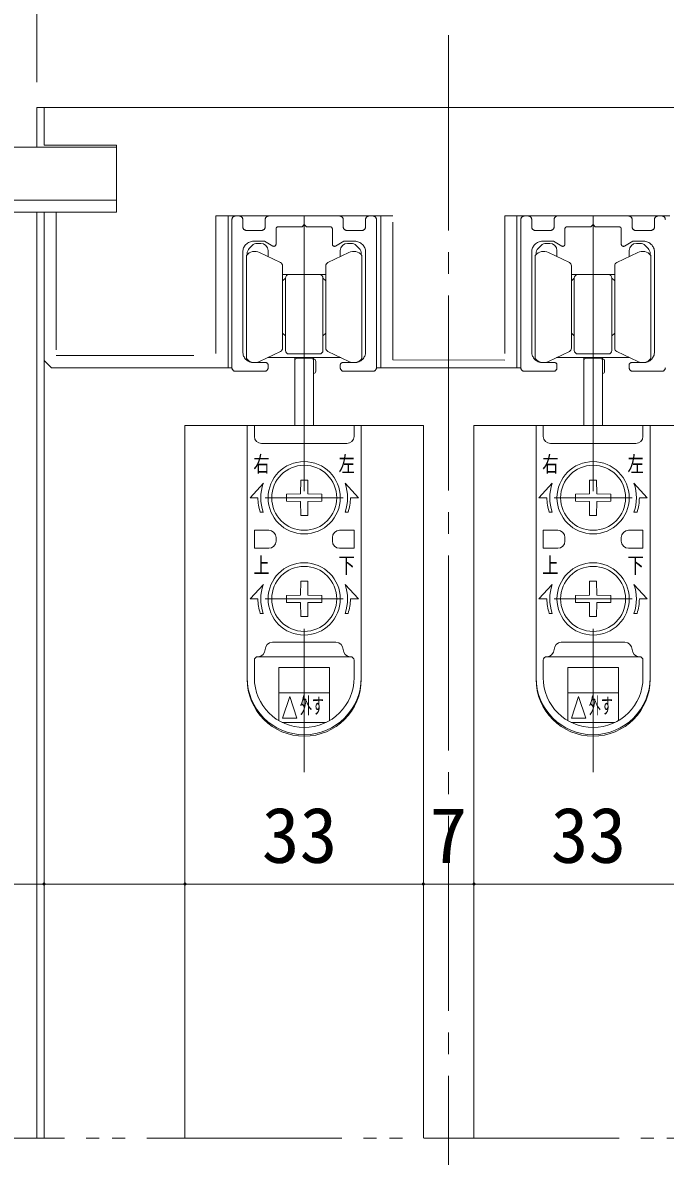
# Model space of a CAD drawing. Units: millimetres on the paper, enlarged 10 times, with parts at other scales. Extents: x -1985 to 2015, y -1370 to 1400.
# Drawn here: x -956 to -659, y 577 to 1100 of the extents above; entities that cross this region are included whole.
import ezdxf
from ezdxf.enums import TextEntityAlignment as Align

# ---------------------------------------------------------------- set-up
doc = ezdxf.new("R2010")
doc.units = ezdxf.units.MM
doc.header["$LTSCALE"] = 10
for name, pattern in [('CHAIN2', [12, 9, -1, 1, -1]), ('DOUBLE_CHAIN2', [12.8, 9, -1, 0.6, -0.6, 0.6, -1]), ('USER1', [19.05, 12.7, -6.35]), ('USER2', [9.525, 6.35, -3.175]), ('USER3', [31.75, 15.875, -3.175, 3.175, -3.175, 3.175, -3.175])]:
    doc.linetypes.add(name, pattern=pattern)
doc.layers.add('2-0_18', color=7, linetype='Continuous', lineweight=20)
doc.styles.add('ＭＳ ゴシック', font='')
doc.styles.get('ＭＳ ゴシック').set_extended_font_data('MS Gothic')

msp = doc.modelspace()

# ---------------------------------------------------------------- linework, layer by layer
at = {"layer": '2-0_18', "color": 4, "lineweight": 9}
for p, q in [((-949.5, 1072.98), (-949.5, 1109.39)), ((-771.17, 702.98), (-881.17, 702.98)), ((-747.83, 702.98), (-771.17, 702.98)), ((-637.83, 702.98), (-747.83, 702.98))]:
    msp.add_line(p, q, dxfattribs=at)
at = {"layer": '2-0_18', "color": 4, "linetype": 'CHAIN2', "lineweight": 9}
msp.add_line((-759.5, 1094.53), (-759.5, 44.05), dxfattribs=at)
at = {"layer": '2-0_18'}
for p, q in [((-949.5, 1061.2), (-569.5, 1061.2)), ((-949.5, 1061.2), (-949.5, 1042.87)), ((-946.17, 1061.2), (-946.17, 1043.87)), ((-946.17, 1061.2), (-946.17, 1043.87)), ((-912.83, 1042.87), (-969.5, 1042.87)), ((-946.17, 1043.87), (-912.83, 1043.87)), ((-912.83, 1043.87), (-912.83, 1012.87)), ((-912.83, 1042.87), (-912.83, 1012.87)), ((-912.83, 1012.87), (-986.17, 1012.87)), ((-949.5, 1012.87), (-949.5, 585.71)), ((-946.17, 1012.87), (-946.17, 585.71)), ((-946.17, 1012.87), (-912.83, 1012.87)), ((-946.17, 1012.87), (-946.17, 944.53)), ((-861.3, 941.2), (-861.3, 1011.2)), ((-861.3, 1011.2), (-790.81, 1011.2)), ((-790.81, 1011.2), (-790.81, 941.2)), ((-785.26, 1011.2), (-790.81, 1011.2)), ((-727.97, 941.2), (-727.97, 1011.2)), ((-727.97, 1011.2), (-657.48, 1011.2)), ((-940.53, 946.76), (-940.61, 946.83)), ((-942.83, 941.2), (-946.17, 944.53)), ((-946.17, 936.2), (-946.17, 698.81)), ((-942.83, 941.2), (-859.49, 941.2)), ((-792.82, 941.2), (-726.16, 941.2)), ((-881.17, 914.53), (-881.17, 585.71)), ((-771.17, 914.53), (-881.17, 914.53)), ((-852.49, 914.53), (-852.49, 798.2)), ((-852.49, 914.53), (-799.82, 914.53)), ((-849.16, 914.53), (-849.16, 909.53)), ((-803.16, 914.53), (-803.16, 909.53)), ((-799.82, 914.53), (-799.82, 798.2)), ((-771.17, 914.53), (-771.17, 585.71)), ((-747.83, 914.53), (-747.83, 585.71)), ((-637.83, 914.53), (-747.83, 914.53)), ((-719.16, 914.53), (-719.16, 798.2)), ((-719.16, 914.53), (-666.49, 914.53)), ((-715.82, 914.53), (-715.82, 909.53)), ((-669.82, 914.53), (-669.82, 909.53)), ((-666.49, 914.53), (-666.49, 798.2)), ((-845.82, 906.2), (-806.49, 906.2)), ((-712.49, 906.2), (-673.16, 906.2)), ((-827.89, 882.93), (-827.78, 889.37)), ((-824.54, 889.37), (-827.78, 889.37)), ((-824.42, 882.93), (-824.54, 889.37)), ((-694.55, 882.93), (-694.44, 889.37)), ((-691.2, 889.37), (-694.44, 889.37)), ((-691.09, 882.93), (-691.2, 889.37)), ((-845.01, 887.87), (-851.16, 881.2)), ((-807.3, 887.87), (-801.16, 881.2)), ((-711.68, 887.87), (-717.82, 881.2)), ((-673.97, 887.87), (-667.82, 881.2)), ((-847.49, 881.2), (-851.16, 881.2)), ((-827.89, 882.93), (-834.32, 882.82)), ((-834.32, 882.82), (-834.32, 879.58)), ((-827.89, 879.47), (-834.32, 879.58)), ((-827.89, 879.47), (-827.78, 873.03)), ((-824.42, 879.47), (-824.54, 873.03)), ((-824.42, 882.93), (-817.99, 882.82)), ((-824.42, 879.47), (-817.99, 879.58)), ((-817.99, 879.58), (-817.99, 882.82)), ((-804.82, 881.2), (-801.16, 881.2)), ((-714.16, 881.2), (-717.82, 881.2)), ((-694.55, 882.93), (-700.99, 882.82)), ((-700.99, 882.82), (-700.99, 879.58)), ((-694.55, 879.47), (-700.99, 879.58)), ((-694.55, 879.47), (-694.44, 873.03)), ((-691.09, 879.47), (-691.2, 873.03)), ((-691.09, 882.93), (-684.66, 882.82)), ((-691.09, 879.47), (-684.66, 879.58)), ((-684.66, 879.58), (-684.66, 882.82)), ((-671.49, 881.2), (-667.82, 881.2)), ((-845.01, 874.53), (-846.42, 874.53)), ((-807.3, 874.53), (-805.89, 874.53)), ((-711.68, 874.53), (-713.09, 874.53)), ((-673.97, 874.53), (-672.56, 874.53)), ((-827.78, 873.03), (-824.54, 873.03)), ((-694.44, 873.03), (-691.2, 873.03)), ((-849.16, 866.2), (-849.16, 857.87)), ((-842.49, 866.2), (-849.16, 866.2)), ((-809.82, 866.2), (-803.16, 866.2)), ((-803.16, 866.2), (-803.16, 857.87)), ((-715.82, 866.2), (-715.82, 857.87)), ((-709.16, 866.2), (-715.82, 866.2)), ((-676.49, 866.2), (-669.82, 866.2)), ((-669.82, 866.2), (-669.82, 857.87)), ((-842.49, 857.87), (-849.16, 857.87)), ((-839.16, 862.87), (-839.16, 861.2)), ((-813.16, 862.87), (-813.16, 861.2)), ((-809.82, 857.87), (-803.16, 857.87)), ((-709.16, 857.87), (-715.82, 857.87)), ((-705.82, 862.87), (-705.82, 861.2)), ((-679.82, 862.87), (-679.82, 861.2)), ((-676.49, 857.87), (-669.82, 857.87)), ((-827.89, 836.27), (-827.78, 842.7)), ((-824.54, 842.7), (-827.78, 842.7)), ((-824.42, 836.27), (-824.54, 842.7)), ((-694.55, 836.27), (-694.44, 842.7)), ((-691.2, 842.7), (-694.44, 842.7)), ((-691.09, 836.27), (-691.2, 842.7)), ((-845.01, 841.2), (-851.16, 834.53)), ((-807.3, 841.2), (-801.16, 834.53)), ((-711.68, 841.2), (-717.82, 834.53)), ((-673.97, 841.2), (-667.82, 834.53)), ((-847.49, 834.53), (-851.16, 834.53)), ((-827.89, 836.27), (-834.32, 836.15)), ((-834.32, 836.15), (-834.32, 832.91)), ((-827.89, 832.8), (-834.32, 832.91)), ((-827.89, 832.8), (-827.78, 826.37)), ((-824.42, 832.8), (-824.54, 826.37)), ((-824.42, 836.27), (-817.99, 836.15)), ((-824.42, 832.8), (-817.99, 832.91)), ((-817.99, 832.91), (-817.99, 836.15)), ((-804.82, 834.53), (-801.16, 834.53)), ((-714.16, 834.53), (-717.82, 834.53)), ((-694.55, 836.27), (-700.99, 836.15)), ((-700.99, 836.15), (-700.99, 832.91)), ((-694.55, 832.8), (-700.99, 832.91)), ((-694.55, 832.8), (-694.44, 826.37)), ((-691.09, 832.8), (-691.2, 826.37)), ((-691.09, 836.27), (-684.66, 836.15)), ((-691.09, 832.8), (-684.66, 832.91)), ((-684.66, 832.91), (-684.66, 836.15)), ((-671.49, 834.53), (-667.82, 834.53)), ((-845.01, 827.87), (-846.42, 827.87)), ((-827.78, 826.37), (-824.54, 826.37)), ((-807.3, 827.87), (-805.89, 827.87)), ((-711.68, 827.87), (-713.09, 827.87)), ((-694.44, 826.37), (-691.2, 826.37)), ((-673.97, 827.87), (-672.56, 827.87)), ((-840.82, 814.53), (-811.49, 814.53)), ((-707.49, 814.53), (-678.16, 814.53)), ((-849.16, 798.2), (-849.16, 806.2)), ((-847.49, 807.87), (-804.82, 807.87)), ((-803.16, 798.2), (-803.16, 806.2)), ((-715.82, 798.2), (-715.82, 806.2)), ((-714.16, 807.87), (-671.49, 807.87)), ((-669.82, 798.2), (-669.82, 806.2)), ((-837.82, 802.87), (-814.49, 802.87)), ((-837.82, 778.38), (-837.82, 802.87)), ((-814.49, 778.38), (-814.49, 802.87)), ((-704.49, 802.87), (-681.16, 802.87)), ((-704.49, 778.38), (-704.49, 802.87)), ((-681.16, 778.38), (-681.16, 802.87)), ((-837.82, 791.2), (-814.49, 791.2)), ((-704.49, 791.2), (-681.16, 791.2)), ((-836.16, 779.53), (-832.82, 789.53)), ((-829.49, 779.53), (-832.82, 789.53)), ((-702.82, 779.53), (-699.49, 789.53)), ((-696.16, 779.53), (-699.49, 789.53)), ((-836.16, 779.53), (-829.49, 779.53)), ((-702.82, 779.53), (-696.16, 779.53)), ((-836.25, 777.53), (-816.06, 777.53)), ((-747.83, 774.23), (-747.83, 698.81)), ((-702.92, 777.53), (-682.73, 777.53)), ((-881.17, 764.38), (-881.17, 698.81)), ((-881.17, 754.23), (-881.17, 698.81)), ((-771.17, 754.23), (-771.17, 698.81)), ((-771.17, 754.23), (-771.17, 698.81)), ((-747.83, 754.23), (-747.83, 698.81))]:
    msp.add_line(p, q, dxfattribs=at)
at = {"layer": '2-0_18', "linetype": 'USER2'}
for p, q in [((-940.61, 1012.87), (-940.61, 946.83)), ((-785.26, 944.77), (-785.26, 1011.2)), ((-940.53, 946.76), (-866.86, 946.76)), ((-785.26, 944.81), (-733.52, 944.66))]:
    msp.add_line(p, q, dxfattribs=at)
at = {"layer": '2-0_18', "color": 6, "linetype": 'USER3', "lineweight": 18}
for p, q in [((-859.49, 941.2), (-859.49, 1009.53)), ((-857.82, 1011.2), (-856.16, 1011.2)), ((-854.49, 1009.53), (-854.49, 1006.2)), ((-844.16, 1006.2), (-844.16, 1009.53)), ((-808.16, 1009.53), (-808.16, 1006.2)), ((-797.82, 1006.2), (-797.82, 1009.53)), ((-796.16, 1011.2), (-794.49, 1011.2)), ((-792.82, 1009.53), (-792.82, 941.2)), ((-726.16, 941.2), (-726.16, 1009.53)), ((-724.49, 1011.2), (-722.82, 1011.2)), ((-721.16, 1009.53), (-721.16, 1006.2)), ((-710.82, 1006.2), (-710.82, 1009.53)), ((-674.82, 1009.53), (-674.82, 1006.2)), ((-664.49, 1006.2), (-664.49, 1009.53)), ((-662.82, 1011.2), (-661.16, 1011.2)), ((-852.82, 1004.53), (-845.82, 1004.53)), ((-839.16, 998.18), (-839.16, 1005.2)), ((-813.16, 1005.2), (-813.16, 998.18)), ((-806.49, 1004.53), (-799.49, 1004.53)), ((-719.49, 1004.53), (-712.49, 1004.53)), ((-705.82, 998.18), (-705.82, 1005.2)), ((-679.82, 1005.2), (-679.82, 998.18)), ((-673.16, 1004.53), (-666.16, 1004.53)), ((-854.49, 994.53), (-854.49, 948.53)), ((-797.82, 948.53), (-797.82, 994.53)), ((-721.16, 994.53), (-721.16, 948.53)), ((-664.49, 948.53), (-664.49, 994.53)), ((-849.49, 943.53), (-843.82, 943.53)), ((-842.82, 942.53), (-842.82, 941.2)), ((-809.49, 941.2), (-809.49, 942.53)), ((-808.49, 943.53), (-802.82, 943.53)), ((-716.16, 943.53), (-710.49, 943.53)), ((-709.49, 942.53), (-709.49, 941.2)), ((-676.16, 941.2), (-676.16, 942.53)), ((-675.16, 943.53), (-669.49, 943.53)), ((-844.49, 939.53), (-857.82, 939.53)), ((-794.49, 939.53), (-807.82, 939.53)), ((-711.16, 939.53), (-724.49, 939.53)), ((-661.16, 939.53), (-674.49, 939.53))]:
    msp.add_line(p, q, dxfattribs=at)
at = {"layer": '2-0_18', "linetype": 'USER1'}
for p, q in [((-826.16, 1011.22), (-826.16, 754.53)), ((-692.82, 1011.22), (-692.82, 754.53)), ((-808.16, 881.2), (-844.16, 881.2)), ((-674.82, 881.2), (-710.82, 881.2)), ((-808.16, 834.53), (-844.16, 834.53)), ((-674.82, 834.53), (-710.82, 834.53))]:
    msp.add_line(p, q, dxfattribs=at)
at = {"layer": '2-0_18', "lineweight": 18}
for p, q in [((-852.49, 993.4), (-852.49, 993.81)), ((-851.51, 996.17), (-849.64, 998.04)), ((-848.47, 998.53), (-846.16, 998.53)), ((-842.82, 995.2), (-842.82, 992.44)), ((-809.49, 992.44), (-809.49, 995.2)), ((-806.16, 998.53), (-803.85, 998.53)), ((-802.67, 998.04), (-800.8, 996.17)), ((-799.82, 993.81), (-799.82, 993.4)), ((-719.16, 993.4), (-719.16, 993.81)), ((-718.18, 996.17), (-716.31, 998.04)), ((-715.13, 998.53), (-712.82, 998.53)), ((-709.49, 995.2), (-709.49, 992.44)), ((-676.16, 992.44), (-676.16, 995.2)), ((-672.82, 998.53), (-670.51, 998.53)), ((-669.33, 998.04), (-667.47, 996.17)), ((-666.49, 993.81), (-666.49, 993.4)), ((-833.16, 984.2), (-836.16, 984.2)), ((-833.16, 984.2), (-819.16, 984.2)), ((-819.16, 984.2), (-816.16, 984.2)), ((-699.82, 984.2), (-702.82, 984.2)), ((-699.82, 984.2), (-685.82, 984.2)), ((-685.82, 984.2), (-682.82, 984.2)), ((-834.82, 982.53), (-836.16, 981.2)), ((-834.82, 949.2), (-834.82, 982.53)), ((-816.16, 981.2), (-817.49, 982.53)), ((-817.49, 982.53), (-817.49, 949.2)), ((-701.49, 982.53), (-702.82, 981.2)), ((-701.49, 949.2), (-701.49, 982.53)), ((-682.82, 981.2), (-684.16, 982.53)), ((-684.16, 982.53), (-684.16, 949.2)), ((-836.16, 957.2), (-834.82, 955.86)), ((-817.49, 955.86), (-816.16, 957.2)), ((-702.82, 957.2), (-701.49, 955.86)), ((-684.16, 955.86), (-682.82, 957.2)), ((-819.16, 947.53), (-833.16, 947.53)), ((-685.82, 947.53), (-699.82, 947.53)), ((-809.31, 945.86), (-843.01, 945.86)), ((-675.97, 945.86), (-709.67, 945.86))]:
    msp.add_line(p, q, dxfattribs=at)
at = {"layer": '2-0_18', "color": 4, "lineweight": 18}
for p, q in [((-846.77, 994.36), (-837.09, 989.65)), ((-805.55, 994.36), (-815.22, 989.65)), ((-713.43, 994.36), (-703.76, 989.65)), ((-672.21, 994.36), (-681.88, 989.65)), ((-852.82, 945.36), (-852.82, 993.03)), ((-799.49, 945.36), (-799.49, 993.03)), ((-719.49, 945.36), (-719.49, 993.03)), ((-666.16, 945.36), (-666.16, 993.03)), ((-836.16, 988.15), (-836.16, 950.24)), ((-816.16, 988.15), (-816.16, 950.24)), ((-702.82, 988.15), (-702.82, 950.24)), ((-682.82, 988.15), (-682.82, 950.24)), ((-837.09, 948.74), (-846.77, 944.03)), ((-815.22, 948.74), (-805.55, 944.03)), ((-703.76, 948.74), (-713.43, 944.03)), ((-681.88, 948.74), (-672.21, 944.03))]:
    msp.add_line(p, q, dxfattribs=at)
at = {"layer": '2-0_18', "color": 3, "lineweight": 18}
for p, q in [((-830.49, 914.53), (-830.49, 945.86)), ((-829.49, 945.53), (-822.82, 945.53)), ((-821.82, 945.86), (-821.82, 914.53)), ((-820.82, 944.2), (-820.82, 939.53)), ((-697.16, 914.53), (-697.16, 945.86)), ((-696.16, 945.53), (-689.49, 945.53)), ((-688.49, 945.86), (-688.49, 914.53)), ((-687.49, 944.2), (-687.49, 939.53))]:
    msp.add_line(p, q, dxfattribs=at)
at = {"layer": '2-0_18', "linetype": 'DOUBLE_CHAIN2'}
msp.add_line((-552.83, 585.71), (-966.17, 585.71), dxfattribs=at)
at = {"layer": '2-0_18', "linetype": 'USER2'}
for points in [[(-912.83, 1018.42), (-983.87, 1018.42), (-993.94, 1028.5), (-993.94, 1087.31), (-981.72, 1087.31), (-981.72, 1092.87)], [(-861.3, 1011.2), (-866.86, 1011.2), (-866.86, 944.7)], [(-727.97, 1011.2), (-733.52, 1011.2), (-733.52, 944.7)]]:
    msp.add_lwpolyline(points, dxfattribs=at)
at = {"layer": '2-0_18', "color": 6, "linetype": 'USER3', "lineweight": 18}
for points in [[(-842.49, 1011.2), (-826.16, 1011.2), (-809.82, 1011.2)], [(-709.16, 1011.2), (-692.82, 1011.2), (-676.49, 1011.2)], [(-838.16, 1006.2), (-827.16, 1006.2), (-826.16, 1007.2), (-825.16, 1006.2), (-814.16, 1006.2)], [(-704.82, 1006.2), (-693.82, 1006.2), (-692.82, 1007.2), (-691.82, 1006.2), (-680.82, 1006.2)], [(-840.66, 997.32), (-844.49, 999.53), (-849.49, 999.53)], [(-802.82, 999.53), (-807.82, 999.53), (-811.66, 997.32)], [(-707.32, 997.32), (-711.16, 999.53), (-716.16, 999.53)], [(-669.49, 999.53), (-674.49, 999.53), (-678.32, 997.32)]]:
    msp.add_lwpolyline(points, dxfattribs=at)
at = {"layer": '2-0_18', "color": 4, "lineweight": 9}
msp.add_lwpolyline([(-881.17, 702.98), (-946.17, 702.98), (-1042.22, 702.98)], dxfattribs=at)
at = {"layer": '2-0_18'}
for centre, radius in [((-826.16, 881.2), 16.67), ((-826.16, 881.2), 15), ((-692.82, 881.2), 16.67), ((-692.82, 881.2), 15), ((-826.16, 834.53), 16.67), ((-826.16, 834.53), 15), ((-692.82, 834.53), 16.67), ((-692.82, 834.53), 15)]:
    msp.add_circle(centre, radius, dxfattribs=at)
at = {"layer": '2-0_18', "color": 6, "linetype": 'USER3', "lineweight": 18}
for centre, radius, start, end in [((-857.82, 1009.53), 1.67, 90, 180), ((-856.16, 1009.53), 1.67, 0, 90), ((-842.49, 1009.53), 1.67, 90, 180), ((-809.82, 1009.53), 1.67, 0, 90), ((-796.16, 1009.53), 1.67, 90, 180), ((-794.49, 1009.53), 1.67, 0, 90), ((-724.49, 1009.53), 1.67, 90, 180), ((-722.82, 1009.53), 1.67, 0, 90), ((-709.16, 1009.53), 1.67, 90, 180), ((-676.49, 1009.53), 1.67, 0, 90), ((-662.82, 1009.53), 1.67, 90, 180), ((-661.16, 1009.53), 1.67, 0, 90), ((-852.82, 1006.2), 1.67, 180, 270), ((-845.82, 1006.2), 1.67, 270, 0), ((-838.16, 1005.2), 1, 90, 180), ((-814.16, 1005.2), 1, 360, 90), ((-806.49, 1006.2), 1.67, 180, 270), ((-799.49, 1006.2), 1.67, 270, 0), ((-719.49, 1006.2), 1.67, 180, 270), ((-712.49, 1006.2), 1.67, 270, 0), ((-704.82, 1005.2), 1, 90, 180), ((-680.82, 1005.2), 1, 360, 90), ((-673.16, 1006.2), 1.67, 180, 270), ((-666.16, 1006.2), 1.67, 270, 0), ((-849.49, 994.53), 5, 90, 180), ((-802.82, 994.53), 5, 0, 90), ((-716.16, 994.53), 5, 90, 180), ((-669.49, 994.53), 5, 0, 90), ((-840.16, 998.18), 1, 240, 360), ((-812.16, 998.18), 1, 180, 300), ((-706.82, 998.18), 1, 240, 360), ((-678.82, 998.18), 1, 180, 300), ((-849.49, 948.53), 5, 180, 270), ((-802.82, 948.53), 5, 270, 0), ((-716.16, 948.53), 5, 180, 270), ((-669.49, 948.53), 5, 270, 0), ((-843.82, 942.53), 1, 0, 90), ((-808.49, 942.53), 1, 90, 180), ((-710.49, 942.53), 1, 0, 90), ((-675.16, 942.53), 1, 90, 180), ((-857.82, 941.2), 1.67, 180, 270), ((-844.49, 941.2), 1.67, 270, 0), ((-807.82, 941.2), 1.67, 180, 270), ((-794.49, 941.2), 1.67, 270, 0), ((-724.49, 941.2), 1.67, 180, 270), ((-711.16, 941.2), 1.67, 270, 0), ((-674.49, 941.2), 1.67, 180, 270), ((-661.16, 941.2), 1.67, 270, 0)]:
    msp.add_arc(centre, radius, start, end, dxfattribs=at)
at = {"layer": '2-0_18', "color": 4, "lineweight": 18}
for centre, radius, start, end in [((-848.95, 989.86), 5, 64.0523, 140.7035), ((-803.36, 989.86), 5, 39.2965, 115.9477), ((-715.62, 989.86), 5, 64.0523, 140.7035), ((-670.03, 989.86), 5, 39.2965, 115.9477), ((-837.82, 988.15), 1.67, 0, 64.0523), ((-814.49, 988.15), 1.67, 115.9477, 180), ((-704.49, 988.15), 1.67, 0, 64.0523), ((-681.16, 988.15), 1.67, 115.9477, 180), ((-837.82, 950.24), 1.67, 295.9477, 360), ((-814.49, 950.24), 1.67, 180, 244.0523), ((-704.49, 950.24), 1.67, 295.9477, 360), ((-681.16, 950.24), 1.67, 180, 244.0523), ((-848.95, 948.53), 5, 219.2965, 295.9477), ((-803.36, 948.53), 5, 244.0522, 320.7035), ((-715.62, 948.53), 5, 219.2965, 295.9477), ((-670.03, 948.53), 5, 244.0522, 320.7035)]:
    msp.add_arc(centre, radius, start, end, dxfattribs=at)
at = {"layer": '2-0_18', "lineweight": 18}
for centre, radius, start, end in [((-849.16, 993.81), 3.33, 134.9999, 180), ((-848.47, 996.86), 1.67, 90, 134.9999), ((-846.16, 995.2), 3.33, 0, 90), ((-806.16, 995.2), 3.33, 90, 180), ((-803.85, 996.86), 1.67, 45, 90), ((-803.16, 993.81), 3.33, 360, 45), ((-715.82, 993.81), 3.33, 134.9999, 180), ((-715.13, 996.86), 1.67, 90, 134.9999), ((-712.82, 995.2), 3.33, 0, 90), ((-672.82, 995.2), 3.33, 90, 180), ((-670.51, 996.86), 1.67, 45, 90), ((-669.82, 993.81), 3.33, 360, 45), ((-833.16, 982.53), 1.67, 90, 180), ((-819.16, 982.53), 1.67, 0, 90), ((-699.82, 982.53), 1.67, 90, 180), ((-685.82, 982.53), 1.67, 0, 90), ((-833.16, 949.2), 1.67, 180, 270), ((-819.16, 949.2), 1.67, 270, 0), ((-699.82, 949.2), 1.67, 180, 270), ((-685.82, 949.2), 1.67, 270, 0)]:
    msp.add_arc(centre, radius, start, end, dxfattribs=at)
at = {"layer": '2-0_18', "color": 3, "lineweight": 18}
for centre, start, end in [((-829.49, 944.53), 90, 180), ((-822.82, 944.53), 0, 90), ((-821.82, 944.2), 0, 90), ((-696.16, 944.53), 90, 180), ((-689.49, 944.53), 0, 90), ((-688.49, 944.2), 0, 90), ((-821.82, 939.53), 270, 0), ((-688.49, 939.53), 270, 0)]:
    msp.add_arc(centre, 1, start, end, dxfattribs=at)
at = {"layer": '2-0_18'}
for centre, radius, start, end in [((-845.82, 909.53), 3.33, 180, 270), ((-806.49, 909.53), 3.33, 270, 0), ((-712.49, 909.53), 3.33, 180, 270), ((-673.16, 909.53), 3.33, 270, 0), ((-826.16, 881.2), 20, 160.5288, 199.4712), ((-826.16, 881.2), 20, 340.5288, 19.4712), ((-692.82, 881.2), 20, 160.5288, 199.4712), ((-692.82, 881.2), 20, 340.5288, 19.4712), ((-826.16, 881.2), 21.33, 180, 198.21), ((-826.16, 881.2), 21.33, 341.79, 0), ((-692.82, 881.2), 21.33, 180, 198.21), ((-692.82, 881.2), 21.33, 341.79, 0), ((-842.49, 862.87), 3.33, 0, 90), ((-809.82, 862.87), 3.33, 90, 180), ((-709.16, 862.87), 3.33, 0, 90), ((-676.49, 862.87), 3.33, 90, 180), ((-842.49, 861.2), 3.33, 270, 0), ((-809.82, 861.2), 3.33, 180, 270), ((-709.16, 861.2), 3.33, 270, 0), ((-676.49, 861.2), 3.33, 180, 270), ((-826.16, 834.53), 20, 160.5288, 199.4712), ((-826.16, 834.53), 20, 340.5288, 19.4712), ((-692.82, 834.53), 20, 160.5288, 199.4712), ((-692.82, 834.53), 20, 340.5288, 19.4712), ((-826.16, 834.53), 21.33, 180, 198.21), ((-826.16, 834.53), 21.33, 341.79, 0), ((-692.82, 834.53), 21.33, 180, 198.21), ((-692.82, 834.53), 21.33, 341.79, 0), ((-847.49, 811.2), 3.33, 270, 0), ((-840.82, 811.2), 3.33, 90, 180), ((-811.49, 811.2), 3.33, 0, 90), ((-804.82, 811.2), 3.33, 180, 270), ((-714.16, 811.2), 3.33, 270, 0), ((-707.49, 811.2), 3.33, 90, 180), ((-678.16, 811.2), 3.33, 0, 90), ((-671.49, 811.2), 3.33, 180, 270), ((-847.49, 806.2), 1.67, 90, 180), ((-804.82, 806.2), 1.67, 0, 90), ((-714.16, 806.2), 1.67, 90, 180), ((-671.49, 806.2), 1.67, 0, 90), ((-826.16, 798.2), 26.33, 180, 0), ((-826.16, 797.53), 26.33, 180, 0), ((-826.16, 798.2), 23, 180, 0), ((-692.82, 798.2), 26.33, 180, 0), ((-692.82, 797.53), 26.33, 180, 0), ((-692.82, 798.2), 23, 180, 0)]:
    msp.add_arc(centre, radius, start, end, dxfattribs=at)
at = {"layer": '2-0_18', "color": 4, "lineweight": 9}
for centre, start, end in [((-946.17, 702.98), 0, 180), ((-946.17, 702.98), 180, 0), ((-881.17, 702.98), 0, 180), ((-881.17, 702.98), 0, 180), ((-881.17, 702.98), 180, 0), ((-881.17, 702.98), 180, 0), ((-771.17, 702.98), 0, 180), ((-771.17, 702.98), 0, 180), ((-771.17, 702.98), 180, 0), ((-771.17, 702.98), 180, 0), ((-747.83, 702.98), 0, 180), ((-747.83, 702.98), 0, 180), ((-747.83, 702.98), 180, 0), ((-747.83, 702.98), 180, 0)]:
    msp.add_arc(centre, 0.521, start, end, dxfattribs=at)

# ---------------------------------------------------------------- texts
at = {"layer": '2-0_18', "style": 'ＭＳ ゴシック'}
for s, height, width, p in [('右', 7.33, 0.75, (-849.61, 890.88)), ('左', 7.33, 0.75, (-810.28, 890.88)), ('右', 7.33, 0.75, (-716.28, 890.88)), ('左', 7.33, 0.75, (-676.94, 890.88)), ('上', 7.33, 0.75, (-849.61, 844.22)), ('下', 7.33, 0.75, (-810.28, 844.22)), ('上', 7.33, 0.75, (-716.28, 844.22)), ('下', 7.33, 0.75, (-676.94, 844.22)), ('外す', 7.331, 0.55, (-828.12, 779.39)), ('外す', 7.331, 0.55, (-694.78, 779.39))]:
    msp.add_text(s, height=height, dxfattribs=dict(at, width=width)).set_placement(p, align=Align.BOTTOM_LEFT)
for s, p in [('33', (-845.72, 705.06)), ('7', (-768.39, 705.06)), ('33', (-712.39, 705.06))]:
    msp.add_text(s, height=25.66, dxfattribs=at).set_placement(p, align=Align.BOTTOM_LEFT)

doc.saveas('drawing.dxf')
